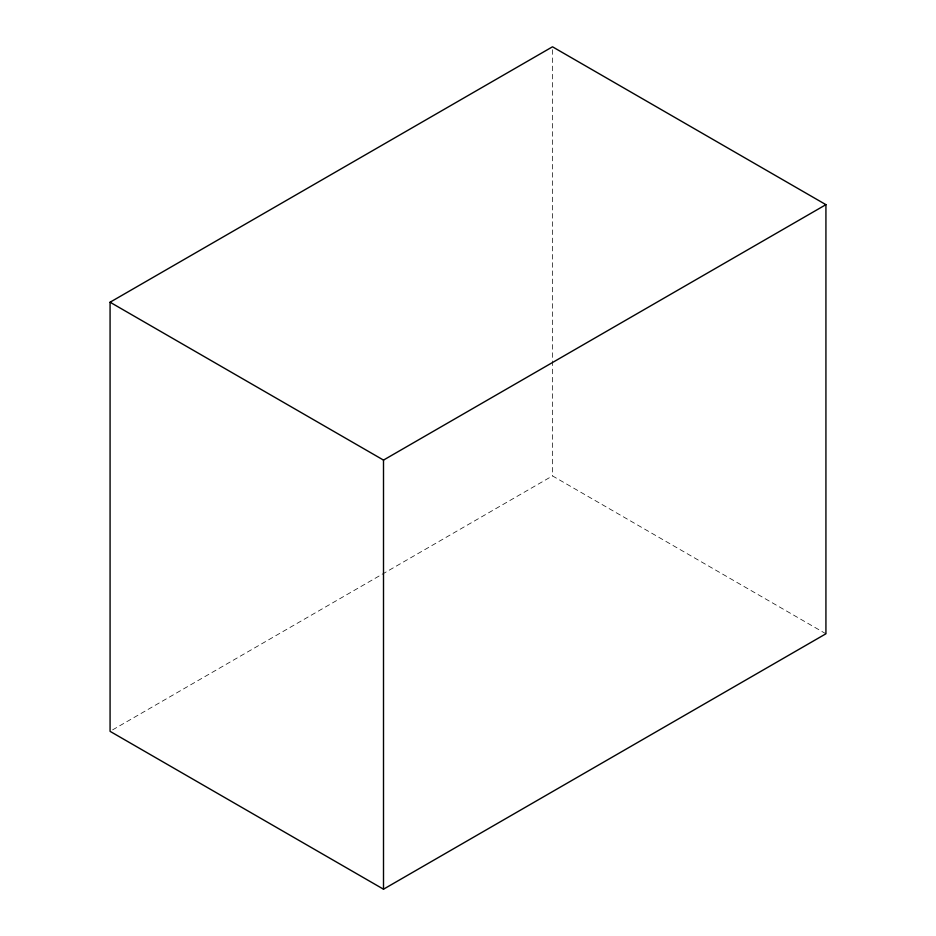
<?xml version="1.0" encoding="UTF-8"?>
<svg xmlns="http://www.w3.org/2000/svg" width="936" height="936" viewBox="0 0 936 936"><rect width="100%" height="100%" fill="white"/><g stroke="black" fill="none" stroke-linecap="round" stroke-linejoin="round"><path stroke-width="0.7" stroke-dasharray="4.68 3.51" d="M112.601 729.881L552.497 475.909L825.926 633.777M552.497 49.713L552.497 475.909"/><path stroke-width="1.4" d="M110.074 302.223L552.497 46.8L825.926 204.656L825.926 633.777L383.503 889.2L110.074 731.344L110.074 302.223L383.503 460.091L825.926 204.656M383.503 460.091L383.503 889.2"/></g></svg>
